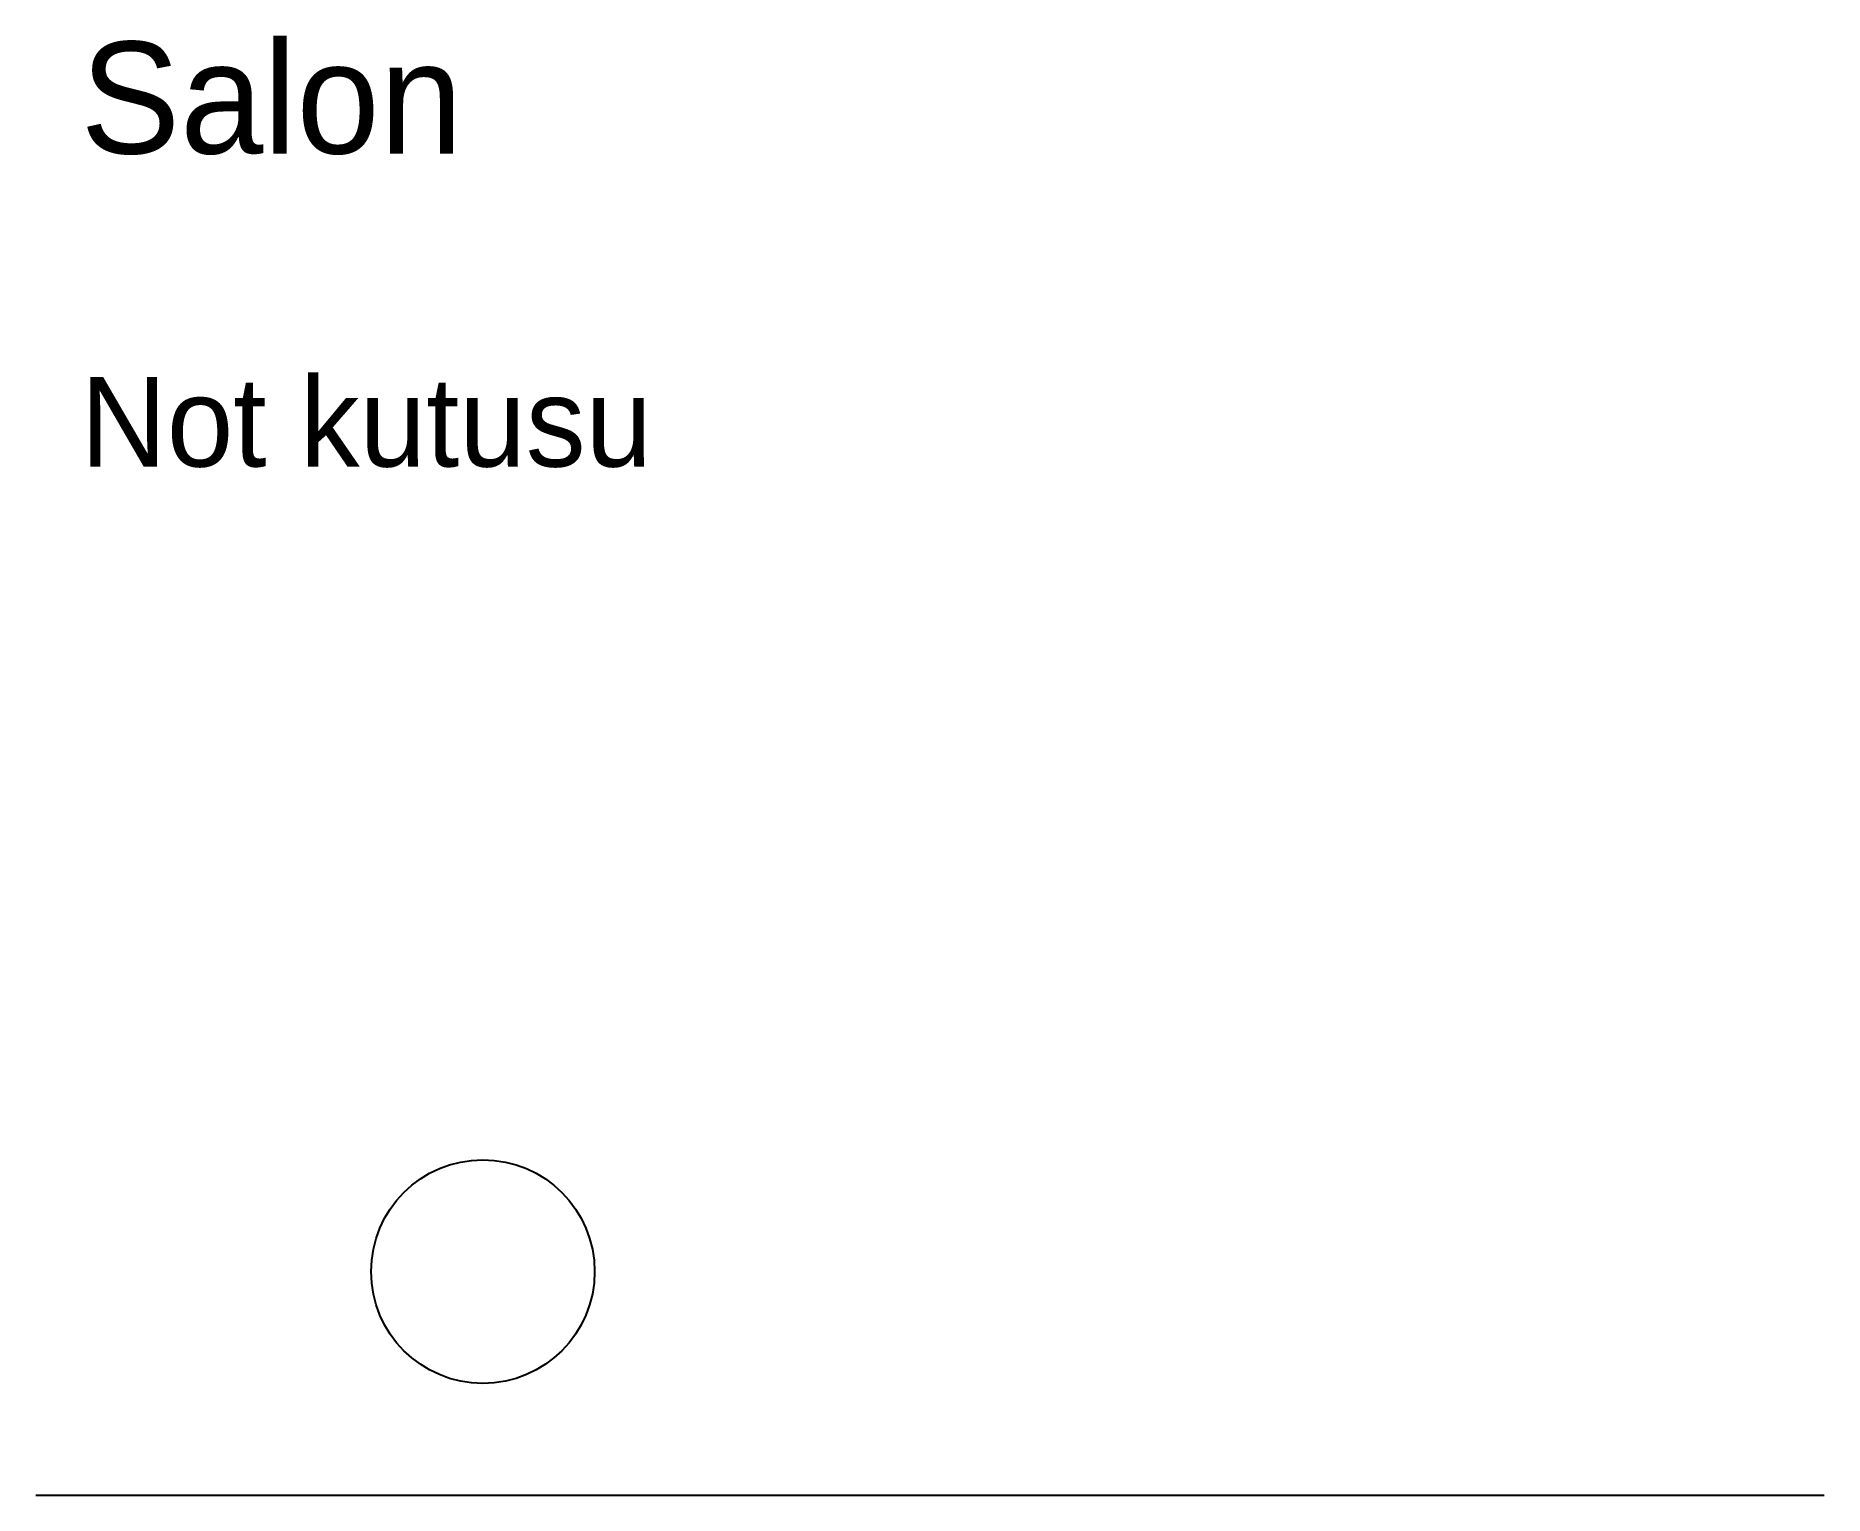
# Model space of a CAD drawing. Header units: millimetres. Extents: x 0 to 4000, y 0 to 3263.
import ezdxf

# ---------------------------------------------------------------- set-up
doc = ezdxf.new("R2010")
doc.units = ezdxf.units.MM
doc.header["$MEASUREMENT"] = 0
doc.layers.add('DUVAR', color=1, linetype='Continuous')

# ---------------------------------------------------------------- blocks, each defined once
blk = doc.blocks.new('KAPI')
blk.add_line((0, 0), (900, 0))

msp = doc.modelspace()

# ---------------------------------------------------------------- linework, layer by layer
at = {"layer": 'DUVAR'}
msp.add_line((0, 0), (4000, 0), dxfattribs=at)
msp.add_circle((1000, 500), 250, dxfattribs=at)

# ---------------------------------------------------------------- block references
msp.add_blockref('KAPI', (1000, 0), dxfattribs=at)

# ---------------------------------------------------------------- texts
msp.add_text('Salon', height=250, dxfattribs=at).set_placement((100, 3000))
at = {"layer": 'DUVAR', "insert": (100, 2500), "char_height": 200, "width": 3000, "attachment_point": 1}
msp.add_mtext('Not kutusu', dxfattribs=at)

doc.saveas('drawing.dxf')
